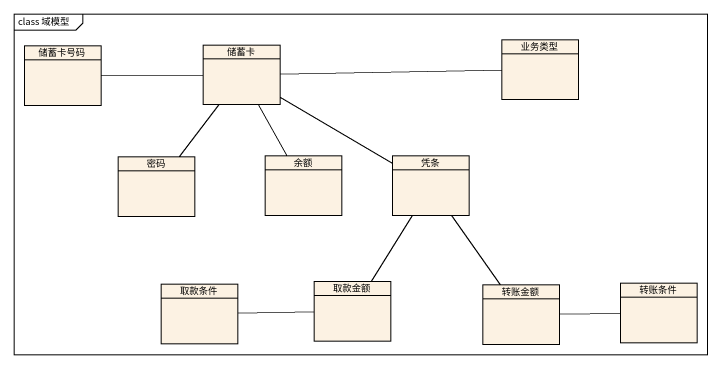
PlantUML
@startuml
mainframe class 域模型
hide circle
hide empty members
class 储蓄卡号码
class 储蓄卡
class 业务类型
class 密码
class 余额
class 凭条
class 取款条件
class 取款金额
class 转账金额
class 转账条件
储蓄卡号码 -right- 储蓄卡
储蓄卡 -right- 业务类型
储蓄卡 -- 密码
储蓄卡 -- 余额
储蓄卡 -right- 凭条
凭条 -- 取款金额
凭条 -- 转账金额
取款条件 -right- 取款金额
转账金额 -right- 转账条件
@enduml
